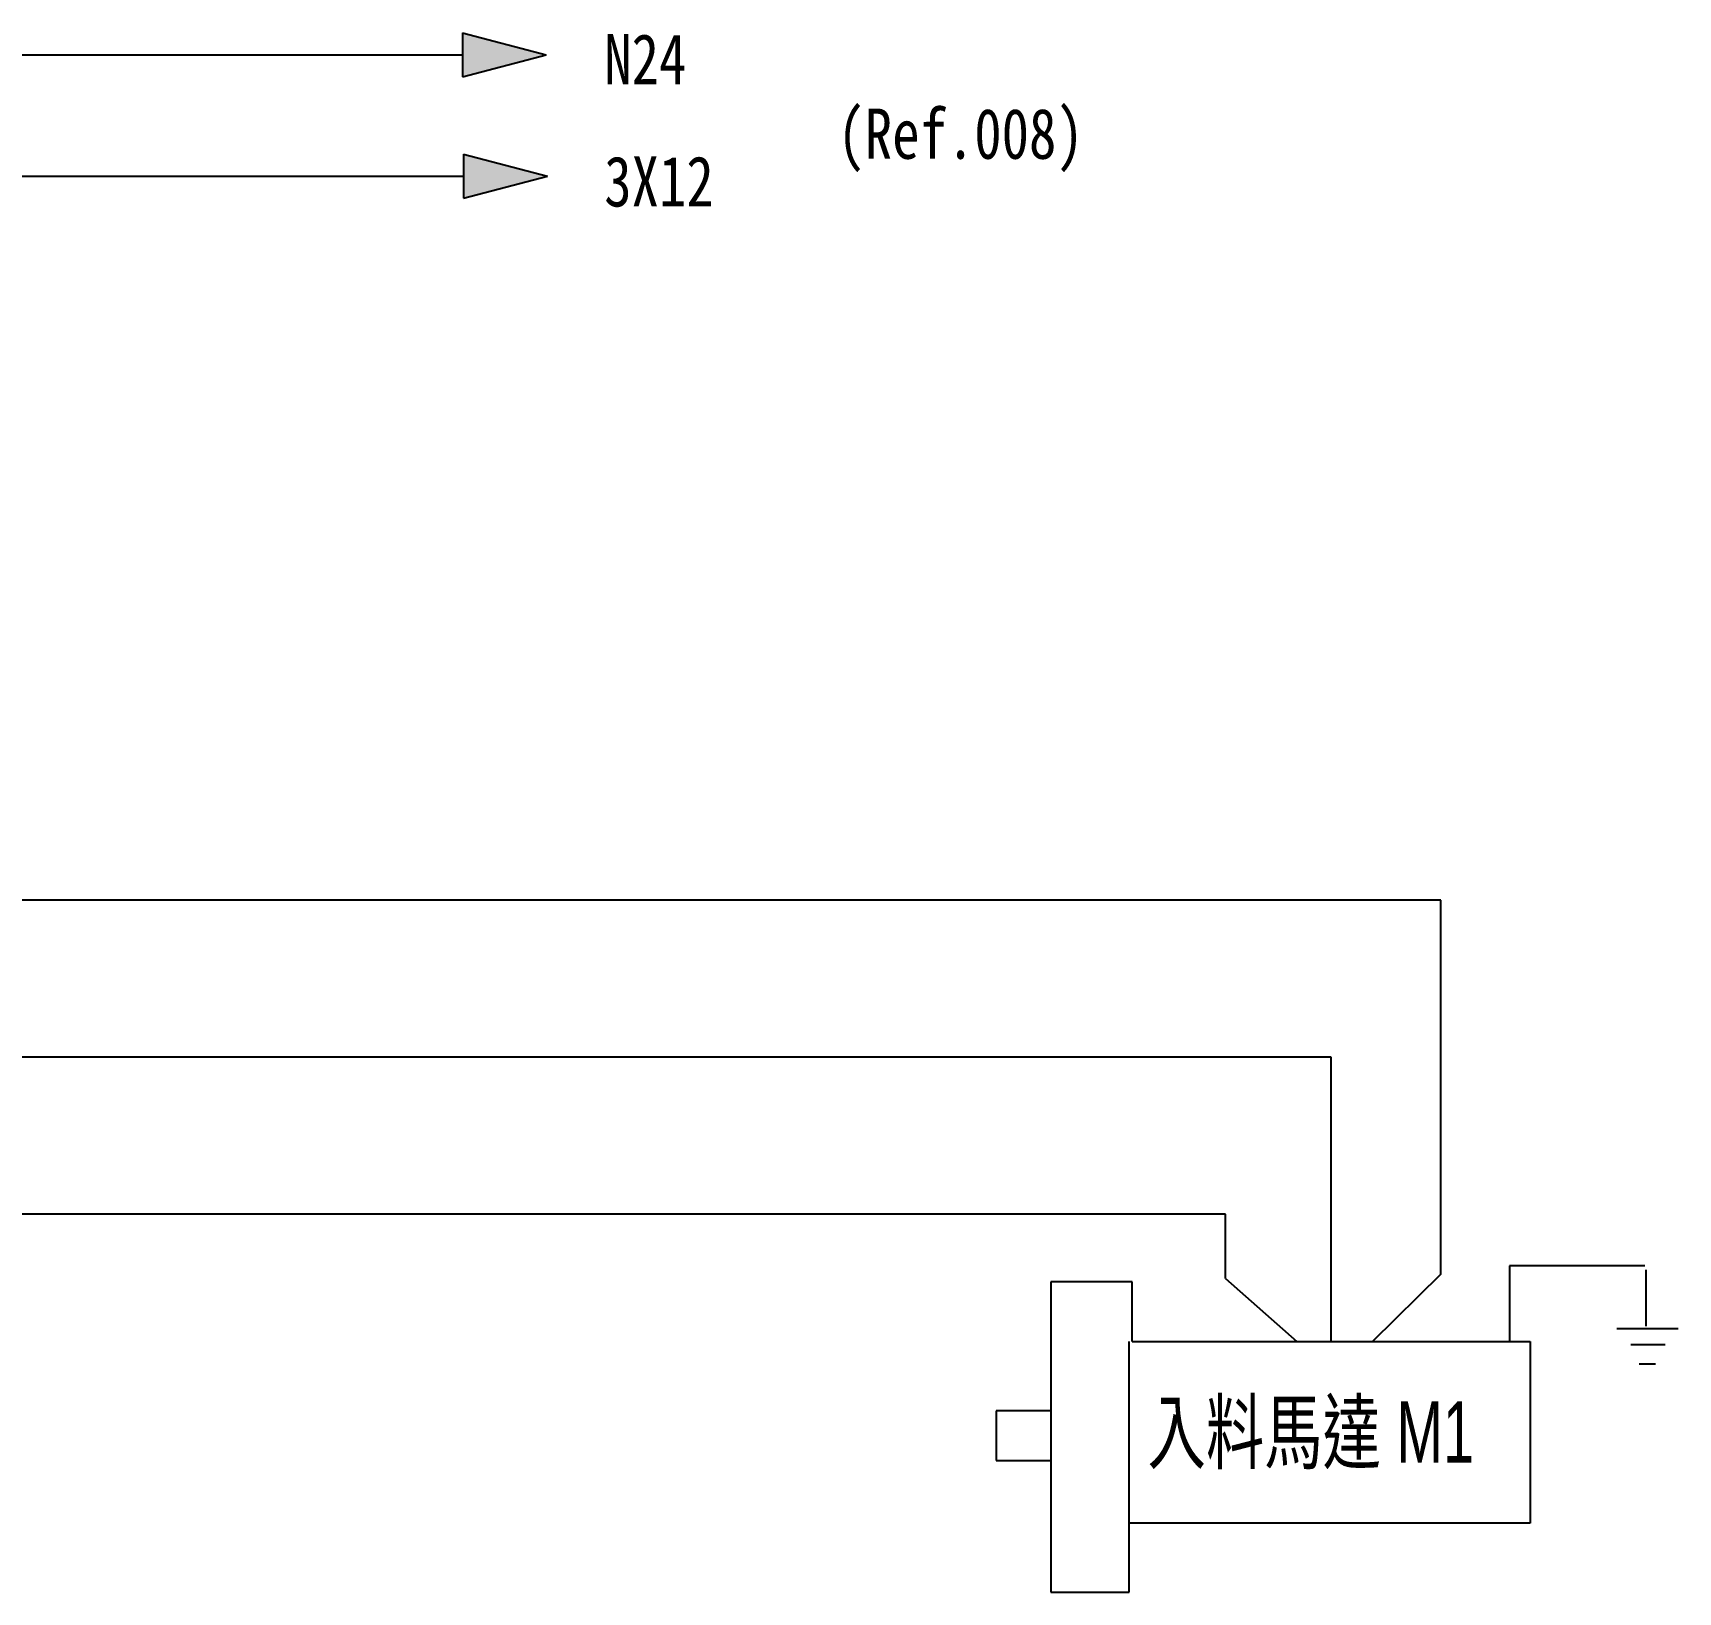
# Model space of a CAD drawing. Header units: millimetres. Extents: x -684 to 5961, y -1281 to 2539.
# Drawn here: x 2205.4 to 2264.7, y -377.9 to -321.7 of the extents above; entities that cross this region are included whole.
import ezdxf

# ---------------------------------------------------------------- set-up
doc = ezdxf.new("R2010")
doc.units = ezdxf.units.MM
doc.header["$LTSCALE"] = 5
doc.header["$MEASUREMENT"] = 0
doc.layers.get('0').update_dxf_attribs({"linetype": 'CONTINUOUS'})
doc.layers.add('AIR', color=7, linetype='CONTINUOUS')
doc.styles.add('新細明體', font='', dxfattribs={"width": 0.8})
doc.styles.add('標楷體', font='', dxfattribs={"width": 0.8})
doc.styles.get('新細明體').set_extended_font_data('新細明體')
doc.styles.get('標楷體').set_extended_font_data('標楷體')

msp = doc.modelspace()

# ---------------------------------------------------------------- hatches: boundary and pattern name
at = {"linetype": 'Continuous'}
h = msp.add_hatch(color=0, dxfattribs=at)
h.dxf.hatch_style = 1
h.set_gradient(color1=(255, 255, 255), centered=1, one_color=1, tint=1)
h.paths.add_polyline_path([(2223.889, -322.512), (2220.87, -321.718), (2220.87, -323.306)])
h = msp.add_hatch(color=0, dxfattribs=at)
h.dxf.hatch_style = 1
h.set_gradient(color1=(255, 255, 255), centered=1, one_color=1, tint=1)
h.paths.add_polyline_path([(2223.931, -326.876), (2220.912, -326.082), (2220.912, -327.67)])

# ---------------------------------------------------------------- linework, layer by layer
at = {"color": 0, "linetype": 'Continuous'}
for p, q in [((2220.87, -321.718), (2220.87, -323.306)), ((2220.87, -321.718), (2223.889, -322.512)), ((2220.87, -323.306), (2223.889, -322.512)), ((2220.912, -326.082), (2220.912, -327.67)), ((2220.912, -326.082), (2223.931, -326.876)), ((2220.912, -327.67), (2223.931, -326.876))]:
    msp.add_line(p, q, dxfattribs=at)
for p, q in [((2199.926, -322.512), (2220.87, -322.512)), ((2195.926, -326.876), (2220.912, -326.876)), ((2256.118, -352.955), (2195.026, -352.955)), ((2256.118, -366.43), (2256.118, -352.955)), ((2252.167, -358.614), (2189.946, -358.614)), ((2252.167, -368.856), (2252.167, -358.614)), ((2248.356, -364.273), (2184.866, -364.273)), ((2248.356, -366.586), (2248.356, -364.273))]:
    msp.add_line(p, q)
at = {"layer": 'AIR'}
for p, q in [((2263.467, -366.13), (2258.591, -366.13)), ((2258.591, -366.13), (2258.591, -368.856)), ((2244.997, -366.712), (2242.061, -366.712)), ((2242.061, -366.712), (2242.061, -377.883)), ((2244.997, -368.856), (2244.997, -366.712)), ((2248.356, -366.586), (2250.929, -368.856)), ((2256.118, -366.43), (2253.658, -368.856)), ((2263.498, -366.28), (2263.498, -368.308)), ((2262.45, -368.386), (2264.662, -368.386)), ((2244.884, -375.401), (2244.884, -368.856)), ((2244.997, -368.856), (2259.336, -368.856)), ((2259.336, -368.856), (2259.336, -375.401)), ((2262.954, -368.968), (2264.196, -368.968)), ((2263.265, -369.666), (2263.847, -369.666)), ((2242.061, -371.355), (2240.098, -371.355)), ((2240.098, -371.355), (2240.098, -373.14)), ((2240.098, -373.14), (2242.061, -373.14)), ((2259.336, -375.401), (2244.884, -375.401)), ((2244.884, -377.883), (2244.884, -375.401)), ((2242.061, -377.883), (2244.884, -377.883))]:
    msp.add_line(p, q, dxfattribs=at)

# ---------------------------------------------------------------- texts
for s, height, style, width, p in [('N24', 1.811, '標楷體', 0.8, (2225.98, -323.566)), ('(Ref.008)', 1.811, '標楷體', 0.8, (2234.381, -326.253)), ('3X12', 1.811, '標楷體', 0.8, (2225.98, -327.971)), ('入料馬達 M1', 2.2, '新細明體', 0.7, (2245.552, -373.217))]:
    msp.add_text(s, height=height, dxfattribs=dict(at, style=style, width=width)).set_placement(p)

doc.saveas('drawing.dxf')
